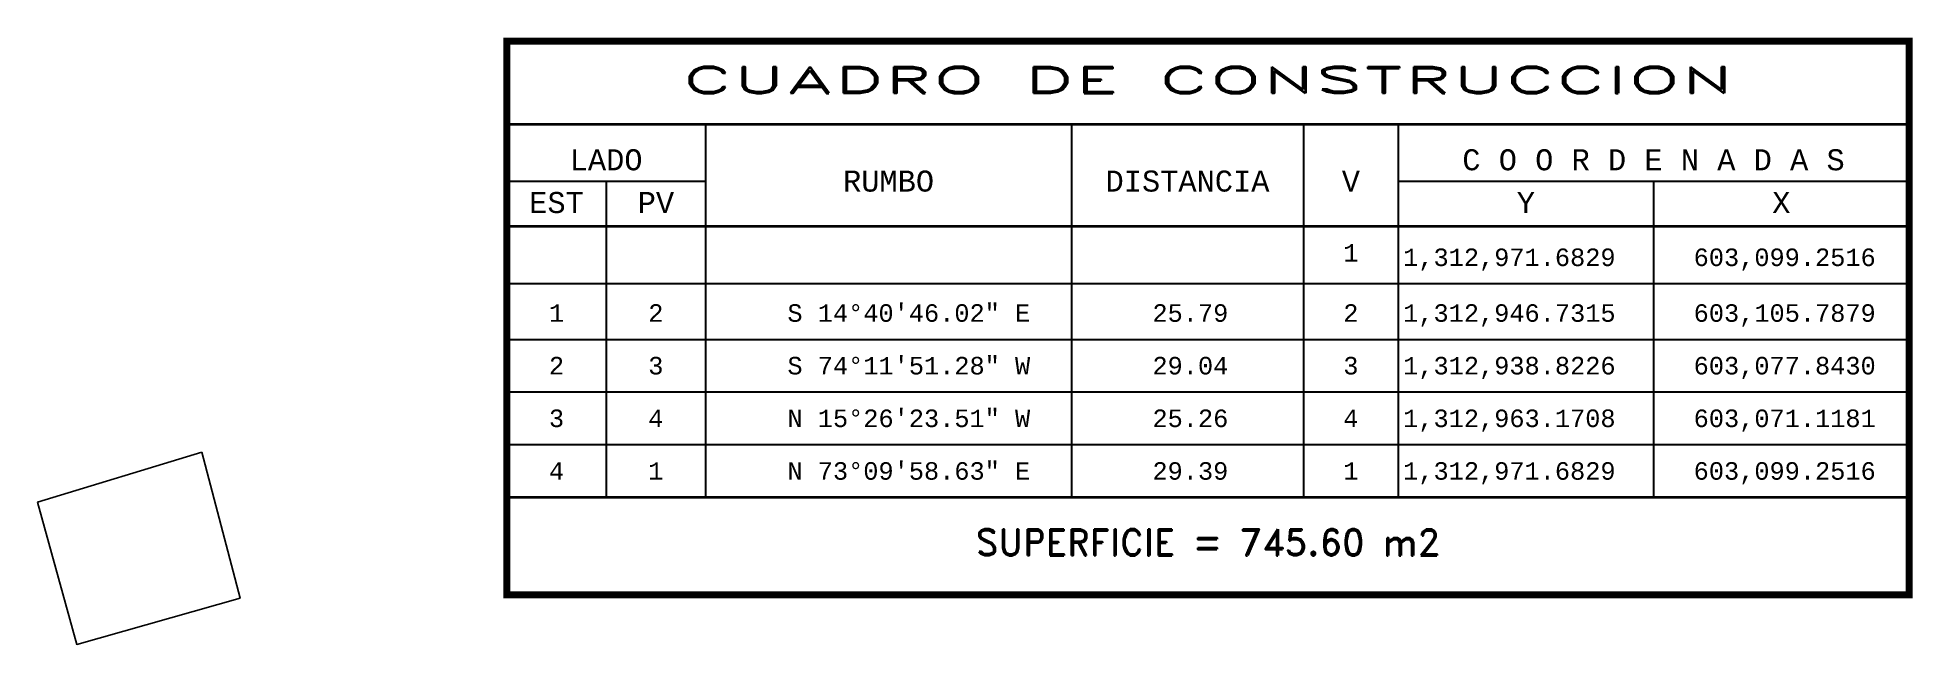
# Model space of a CAD drawing. Header units: millimetres. Extents: x 603071 to 603392, y 1312939 to 1313043.
import ezdxf
from ezdxf.enums import TextEntityAlignment as Align

# ---------------------------------------------------------------- set-up
doc = ezdxf.new("R2010")
doc.units = ezdxf.units.MM
for name, color, linetype in [('CVL_CUADCON', 1, 'Continuous'), ('CVL_CUADCON_LIN', 8, 'Continuous'), ('CVL_CUADCON_TIT', 1, 'Continuous'), ('CVL_CUADCON_TX', 2, 'Continuous')]:
    doc.layers.add(name, color=color, linetype=linetype)
doc.styles.add('HUECA1', font='HUECA1.shx')
doc.styles.add('MONOTXT4', font='MONOTXT4.shx')

msp = doc.modelspace()

# ---------------------------------------------------------------- linework, layer by layer
at = {"layer": 'CVL_CUADCON', "color": 1, "linetype": 'Continuous', "lineweight": 30, "const_width": 1.2, "flags": 128}
msp.add_lwpolyline([(603151.44, 1313041.99), (603391.36, 1313041.99), (603391.36, 1312947.29), (603151.44, 1312947.29)], close=True, dxfattribs=at)
at = {"layer": 'CVL_CUADCON', "color": 1, "linetype": 'Continuous', "lineweight": 30, "const_width": 0.45, "flags": 128}
for points in [[(603151.44, 1313027.74), (603391.36, 1313027.74)], [(603151.44, 1313010.29), (603391.36, 1313010.29)], [(603151.44, 1312963.99), (603391.36, 1312963.99)]]:
    msp.add_lwpolyline(points, dxfattribs=at)
at = {"layer": 'CVL_CUADCON_LIN', "color": 8, "linetype": 'Continuous', "lineweight": 30, "ltscale": 0.5}
for p, q in [((603185.43, 1313027.74), (603185.43, 1312963.99)), ((603248.04, 1313027.74), (603248.04, 1312963.99)), ((603287.77, 1313027.74), (603287.77, 1312963.99)), ((603303.93, 1313027.74), (603303.93, 1312963.99)), ((603151.44, 1313018.06), (603185.43, 1313018.06)), ((603168.42, 1313018.06), (603168.42, 1312963.99)), ((603303.93, 1313018.06), (603391.36, 1313018.06)), ((603347.64, 1313018.06), (603347.64, 1312963.99)), ((603151.44, 1313000.52), (603391.36, 1313000.52)), ((603151.44, 1312990.99), (603391.36, 1312990.99)), ((603151.44, 1312981.99), (603391.36, 1312981.99)), ((603151.44, 1312972.99), (603391.36, 1312972.99)), ((603151.44, 1312963.99), (603391.36, 1312963.99))]:
    msp.add_line(p, q, dxfattribs=at)
at = {"layer": 'CVL_CUADCON_TIT', "color": 7, "ltscale": 0.5, "flags": 128}
msp.add_lwpolyline([(603099.25, 1312971.68), (603071.12, 1312963.17), (603077.84, 1312938.82), (603105.79, 1312946.73), (603099.25, 1312971.68)], dxfattribs=at)

# ---------------------------------------------------------------- texts
at = {"layer": 'CVL_CUADCON_TIT', "color": 1, "lineweight": 30, "ltscale": 0.5, "style": 'HUECA1', "width": 1.758658}
msp.add_text('CUADRO DE CONSTRUCCION', height=4.5, dxfattribs=at).set_placement((603181.44, 1313033.08), (603361.36, 1313033.08), align=Align.FIT)
at = {"layer": 'CVL_CUADCON_TIT', "color": 1, "lineweight": 30, "ltscale": 0.5, "style": 'MONOTXT4'}
for s, p in [('LADO', (603168.42, 1313019.89)), ('C O O R D E N A D A S', (603347.64, 1313019.89)), ('EST', (603159.93, 1313012.58)), ('PV', (603176.94, 1313012.58)), ('Y', (603325.8, 1313012.58)), ('X', (603369.51, 1313012.58))]:
    msp.add_text(s, height=3.6, dxfattribs=at).set_placement(p, align=Align.CENTER)
at = {"layer": 'CVL_CUADCON_TIT', "color": 1, "lineweight": 30, "ltscale": 0.5}
for s, height, style, p in [('RUMBO', 3.6, 'MONOTXT4', (603216.75, 1313018.05)), ('DISTANCIA', 3.6, 'MONOTXT4', (603267.9, 1313018.05)), ('V', 3.6, 'MONOTXT4', (603295.86, 1313018.05)), ('SUPERFICIE = 745.60 m2', 4.5, 'HUECA1', (603271.4, 1312956.29))]:
    msp.add_text(s, height=height, dxfattribs=dict(at, style=style)).set_placement(p, align=Align.MIDDLE)
at = {"layer": 'CVL_CUADCON_TX', "color": 2, "lineweight": 30, "ltscale": 0.5, "style": 'MONOTXT4'}
for s, p in [('1', (603295.85, 1313004.27)), ('1', (603159.93, 1312993.99)), ('2', (603176.92, 1312993.99)), ('2', (603295.85, 1312993.99)), ('2', (603159.93, 1312984.99)), ('3', (603176.92, 1312984.99)), ('3', (603295.85, 1312984.99)), ('3', (603159.93, 1312975.99)), ('4', (603176.92, 1312975.99)), ('4', (603295.85, 1312975.99)), ('4', (603159.93, 1312966.99)), ('1', (603176.92, 1312966.99)), ('1', (603295.85, 1312966.99))]:
    msp.add_text(s, height=3, dxfattribs=at).set_placement(p, align=Align.CENTER)
for s, p in [('1,312,971.6829', (603304.8, 1313003.52)), ('603,099.2516', (603354.51, 1313003.52)), ('S 14%%d40\'46.02" E', (603199.44, 1312993.99)), ('25.79', (603261.9, 1312993.99)), ('1,312,946.7315', (603304.8, 1312993.99)), ('603,105.7879', (603354.51, 1312993.99)), ('S 74%%d11\'51.28" W', (603199.44, 1312984.99)), ('29.04', (603261.9, 1312984.99)), ('1,312,938.8226', (603304.8, 1312984.99)), ('603,077.8430', (603354.51, 1312984.99)), ('N 15%%d26\'23.51" W', (603199.44, 1312975.99)), ('25.26', (603261.9, 1312975.99)), ('1,312,963.1708', (603304.8, 1312975.99)), ('603,071.1181', (603354.51, 1312975.99)), ('N 73%%d09\'58.63" E', (603199.44, 1312966.99)), ('29.39', (603261.9, 1312966.99)), ('1,312,971.6829', (603304.8, 1312966.99)), ('603,099.2516', (603354.51, 1312966.99))]:
    msp.add_text(s, height=3, dxfattribs=at).set_placement(p)

doc.saveas('drawing.dxf')
